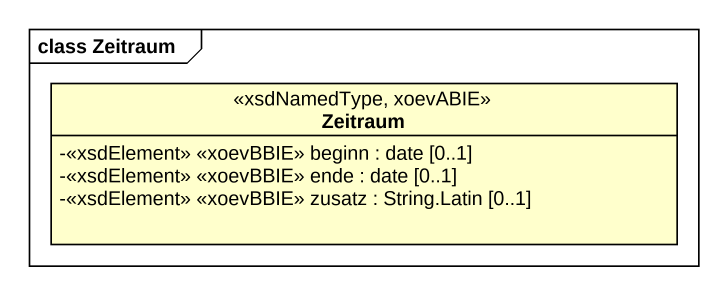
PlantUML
@startuml
mainframe class Zeitraum
hide circle
hide empty members
skinparam classAttributeIconSize 0
class Zeitraum <<xsdNamedType, xoevABIE>> {
  -<<xsdElement>> <<xoevBBIE>> beginn : date [0..1]
  -<<xsdElement>> <<xoevBBIE>> ende : date [0..1]
  -<<xsdElement>> <<xoevBBIE>> zusatz : String.Latin [0..1]
}
@enduml
